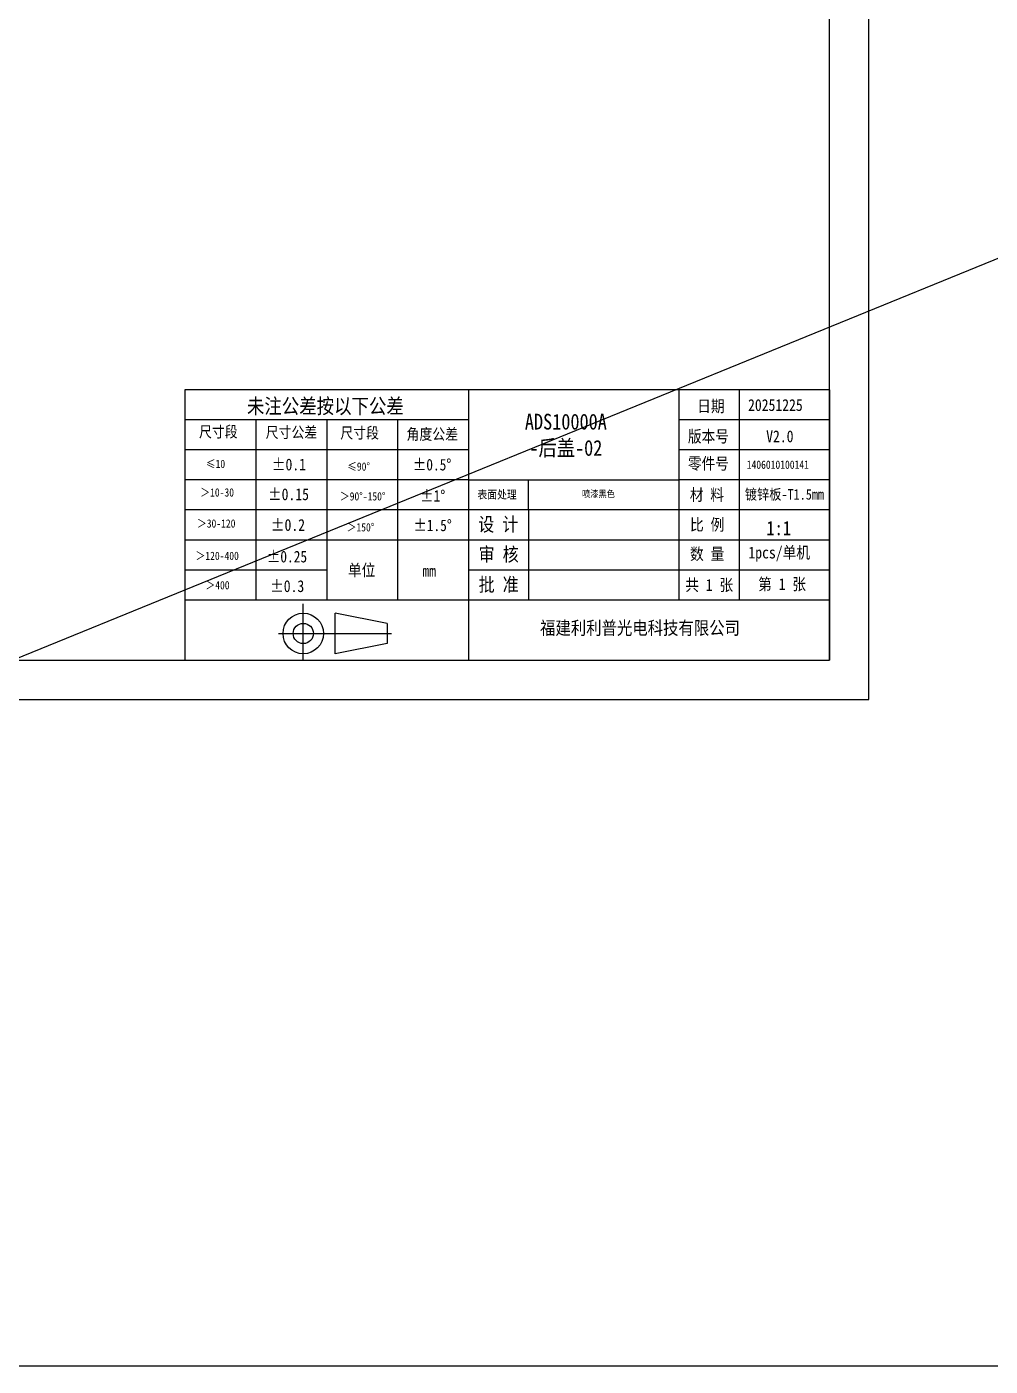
# Model space of a CAD drawing. Header units: millimetres. Extents: x -177 to 18421, y -5017 to 3255.
# Drawn here: x 4714 to 5325, y -5017 to -4167 of the extents above; entities that cross this region are included whole.
import ezdxf

# ---------------------------------------------------------------- set-up
doc = ezdxf.new("R2010")
doc.units = ezdxf.units.MM
doc.header["$LTSCALE"] = 46.255
doc.layers.get('0').update_dxf_attribs({"linetype": 'CONTINUOUS'})
doc.styles.get("Standard").update_dxf_attribs({"font": 'txt', "width": 0.85})

msp = doc.modelspace()

# ---------------------------------------------------------------- linework, layer by layer
for p, q in [((3604.224, -5017.418), (12020.537, -1587.394)), ((5223.242, -4397.421), (4814.047, -4397.421)), ((4814.047, -4397.421), (4814.047, -4569.222)), ((4994.047, -4397.421), (4994.047, -4569.222)), ((5127.606, -4397.421), (5127.606, -4531.044)), ((5165.975, -4397.421), (5165.975, -4530.408)), ((5223.242, -4397.421), (5223.242, -4569.222)), ((4994.047, -4416.51), (4814.047, -4416.51)), ((4859.047, -4416.51), (4859.047, -4531.017)), ((4904.047, -4416.51), (4904.047, -4531.017)), ((4949.047, -4416.51), (4949.047, -4531.017)), ((5223.242, -4416.51), (5127.606, -4416.51)), ((4994.047, -4435.599), (4814.047, -4435.599)), ((5223.242, -4435.599), (5127.606, -4435.599)), ((4994.047, -4454.688), (4814.047, -4454.688)), ((4994.047, -4454.688), (5127.606, -4454.688)), ((5032.225, -4473.777), (5032.225, -4454.688)), ((5223.242, -4454.688), (5127.606, -4454.688)), ((4994.047, -4473.777), (4814.047, -4473.777)), ((5223.242, -4473.777), (4994.047, -4473.777)), ((5032.225, -4473.777), (5032.225, -4531.044)), ((5223.242, -4492.866), (4814.047, -4492.866)), ((4904.047, -4511.928), (4814.047, -4511.928)), ((5223.242, -4511.955), (4994.047, -4511.955)), ((4994.047, -4531.017), (4814.047, -4531.017)), ((5223.242, -4531.044), (4994.047, -4531.044)), ((4942.48, -4545.775), (4909.404, -4539.34)), ((4942.48, -4545.775), (4942.48, -4558.646)), ((4942.48, -4558.646), (4909.404, -4565.081)), ((4814.047, -4569.222), (5223.242, -4569.222))]:
    msp.add_line(p, q)
at = {"color": 7, "linetype": 'Continuous'}
for p, q in [((5248.242, -4594.222), (5248.242, -3494.222)), ((3698.242, -4594.222), (5248.242, -4594.222))]:
    msp.add_line(p, q, dxfattribs=at)
at = {"lineweight": -3}
for p, q in [((4889.194, -4568.661), (4889.194, -4533.309)), ((4909.404, -4565.081), (4909.404, -4539.34)), ((4873.485, -4552.21), (4945.27, -4552.21))]:
    msp.add_line(p, q, dxfattribs=at)
msp.add_lwpolyline([(3604.224, -1587.394), (12020.537, -1587.394), (12020.537, -5017.418), (3604.224, -5017.418)], close=True)
msp.add_lwpolyline([(3604.224, -1587.394), (12020.537, -1587.394), (12020.537, -5017.418), (3604.224, -5017.418)], close=True)
at = {"color": 7, "linetype": 'Continuous'}
msp.add_lwpolyline([(3723.242, -4569.222), (5223.242, -4569.222), (5223.242, -3519.222), (3723.242, -3519.222)], close=True, dxfattribs=at)
at = {"lineweight": -3}
for radius in [12.871, 6.435]:
    msp.add_circle((4889.194, -4552.21), radius, dxfattribs=at)

# ---------------------------------------------------------------- texts
for s, insert, char_height, width, attachment_point in [('{\\f宋体|b0|i0|c134|p54;未注公差按以下公差}', (4903.204, -4408.365), 9.5445, 169.57989, 5), ('{\\fSimSun|b0|i0|c134|p54;日期}', (5147.919, -4408.293), 7.5, 56.7, 5), ('{\\fSimSun|b0|i0|c0|p54;2025\\fSimSun|b0|i0|c134|p54;1225}', (5171.527, -4403.411), 7.5, 47.64523, 1), ('{\\fSimSun|b0|i0|c134|p54;ADS10000A\\P-后盖\\C1;-02}', (5055.863, -4426.603), 10, 66.26086, 5), ('{\\fSimSun|b0|i0|c134|p54;版本号}', (5146.369, -4427.49), 7.5, 56.7, 5), ('{\\fSimSun|b0|i0|c0|p2;V\\fSimSun|b0|i0|c134|p2;2.0}', (5183.025, -4423.287), 7.5, 47.64523, 1), ('{\\fSimSun|b0|i0|c134|p54;零件号}', (5146.367, -4444.712), 7.5, 57.267, 5), ('{\\fSimSun|b0|i0|c0|p54;1406010100141}', (5170.692, -4442.402), 5.25, 59.11413, 1), ('{\\fSimSun|b0|i0|c134|p54;表面处理}', (5012.223, -4464.302), 5.25, 37.6936, 5), ('{\\fSimSun|b0|i0|c134|p54;材 料}', (5145.42, -4464.55), 7.5, 57.267, 5), ('{\\fSimSun|b0|i0|c134|p54;设 计}', (5012.942, -4483.403), 8.78094, 37.6936, 5), ('{\\fSimSun|b0|i0|c134|p54;比 例}', (5145.551, -4483.51), 7.5, 57.267, 5), ('{\\f宋体|b0|i0|c134|p54;审 核}', (5013.213, -4502.453), 8.78094, 38.178, 5), ('{\\fSimSun|b0|i0|c134|p54;数 量}', (5145.543, -4502.096), 7.5, 81, 5), ('{\\fSimSun|b0|i0|c134|p54;1pcs/单机}', (5191.312, -4501.87), 7.5, 57.267, 5), ('{\\fSimSun|b0|i0|c134|p54;单位}', (4926.233, -4512.381), 7.5, 37.6936, 5), ('{\\fSimSun|b0|i0|c134|p54;mm}', (4969.077, -4512.464), 7.5, 37.6936, 5), ('{\\f宋体|b0|i0|c134|p54;批 准}', (5013.214, -4521.623), 8.78094, 38.178, 5), ('{\\fSimSun|b0|i0|c134|p54;\\H0.85412x;共 1 张\\H1.17079x; }', (5146.863, -4521.821), 8.78094, 38.69293, 5), ('{\\fSimSun|b0|i0|c134|p54;\\H0.85412x;第 1 张\\H1.17079x; }', (5193.143, -4521.304), 8.78094, 41.14746, 5), ('{\\fSimSun|b1|i0|c134|p54;   福建利利普光电科技有限公司}', (5095.628, -4549.17), 8.41825, 188.78327, 5)]:
    msp.add_mtext(s, dxfattribs=dict(insert=insert, char_height=char_height, width=width, attachment_point=attachment_point))
at = {"lineweight": -3, "attachment_point": 5}
for s, insert, char_height, width in [('{\\fSimSun|b0|i0|c134|p54;尺寸段}', (4835.269, -4424.528), 7.05878, 63.16955), ('{\\fSimSun|b0|i0|c134|p54;尺寸公差}', (4881.684, -4424.871), 7.05878, 63.16955), ('{\\fSimSun|b0|i0|c134|p54;尺寸段}', (4925.003, -4425.215), 7.05878, 63.16955), ('{\\fSimSun|b0|i0|c134|p54;角度公差}', (4971.074, -4426.074), 7.05878, 63.16955), ('{\\fSimSun|b0|i0|c134|p54;≤10}', (4833.498, -4444.598), 5.25, 20.4485), ('{\\fSimSun|b0|i0|c0|p54;%%P\\fSimSun|b0|i0|c134|p54;0.1}', (4880.064, -4444.961), 7.5, 40.66211), ('{\\fSimSun|b0|i0|c134|p54;≤90°}', (4924.33, -4446.294), 5.25, 61.41484), ('{\\fSimSun|b0|i0|c0|p54;%%P\\fSimSun|b0|i0|c134|p54;0.5\\fSimSun|b0|i0|c0|p54;%%D}', (4970.965, -4445.065), 7.35, 40.66211), ('{\\fSimSun|b0|i0|c134|p54;＞10-30}', (4834.498, -4462.686), 5.25, 32.56221), ('{\\fSimSun|b0|i0|c0|p54;%%P\\fSimSun|b0|i0|c134|p54;0.15}', (4879.775, -4463.876), 7.5, 40.66211), ('{\\fSimSun|b0|i0|c134|p54;＞90°-150°}', (4926.877, -4465.164), 5.25, 42.83625), ('{\\fSimSun|b0|i0|c0|p54;%%P\\fSimSun|b0|i0|c134|p54;1\\fSimSun|b0|i0|c0|p54;%%D}', (4971.337, -4464.841), 7.35, 40.66211), ('{\\fSimSun|b0|i0|c134|p54;＞30-120}', (4833.896, -4482.407), 5.25, 38.82128), ('{\\fSimSun|b0|i0|c0|p54;%%P\\fSimSun|b0|i0|c134|p54;0.2}', (4879.468, -4483.369), 7.5, 40.66211), ('{\\fSimSun|b0|i0|c0|p54;%%P\\fSimSun|b0|i0|c134|p54;1.5\\fSimSun|b0|i0|c0|p54;%%D}', (4971.27, -4483.589), 7.35, 40.66211), ('{\\fSimSun|b0|i0|c134|p54;＞150°}', (4925.472, -4484.816), 5.25, 61.41484), ('{\\fSimSun|b0|i0|c134|p54;＞120-400}', (4834.532, -4502.936), 5.25, 38.60023), ('{\\fSimSun|b0|i0|c0|p54;%%P\\fSimSun|b0|i0|c134|p54;0.25}', (4878.864, -4503.451), 7.35, 40.66211), ('{\\fSimSun|b0|i0|c134|p54;＞400}', (4834.715, -4521.572), 5.25, 61.41484), ('{\\fSimSun|b0|i0|c0|p54;%%P\\fSimSun|b0|i0|c134|p54;0.3}', (4878.949, -4522.196), 7.5, 40.66211)]:
    msp.add_mtext(s, dxfattribs=dict(at, insert=insert, char_height=char_height, width=width))
at = {"color": 1, "attachment_point": 5}
for s, insert, char_height, width in [('{\\fSimSun|b0|i0|c134|p54;喷漆黑色}', (5076.566, -4463.818), 4.375, 54.81934), ('{\\fSimSun|b0|i0|c134|p54;镀锌板-T1.5mm}', (5194.61, -4464.238), 6.6813, 57.267)]:
    msp.add_mtext(s, dxfattribs=dict(at, insert=insert, char_height=char_height, width=width))
at = {"linetype": 'Continuous', "insert": (5198.792, -4480.812), "char_height": 9, "width": 13.6115, "attachment_point": 3, "line_spacing_factor": 0.9}
msp.add_mtext('{\\fSimSun|b0|i0|c134|p2;1:1}', dxfattribs=at)

doc.saveas('drawing.dxf')
